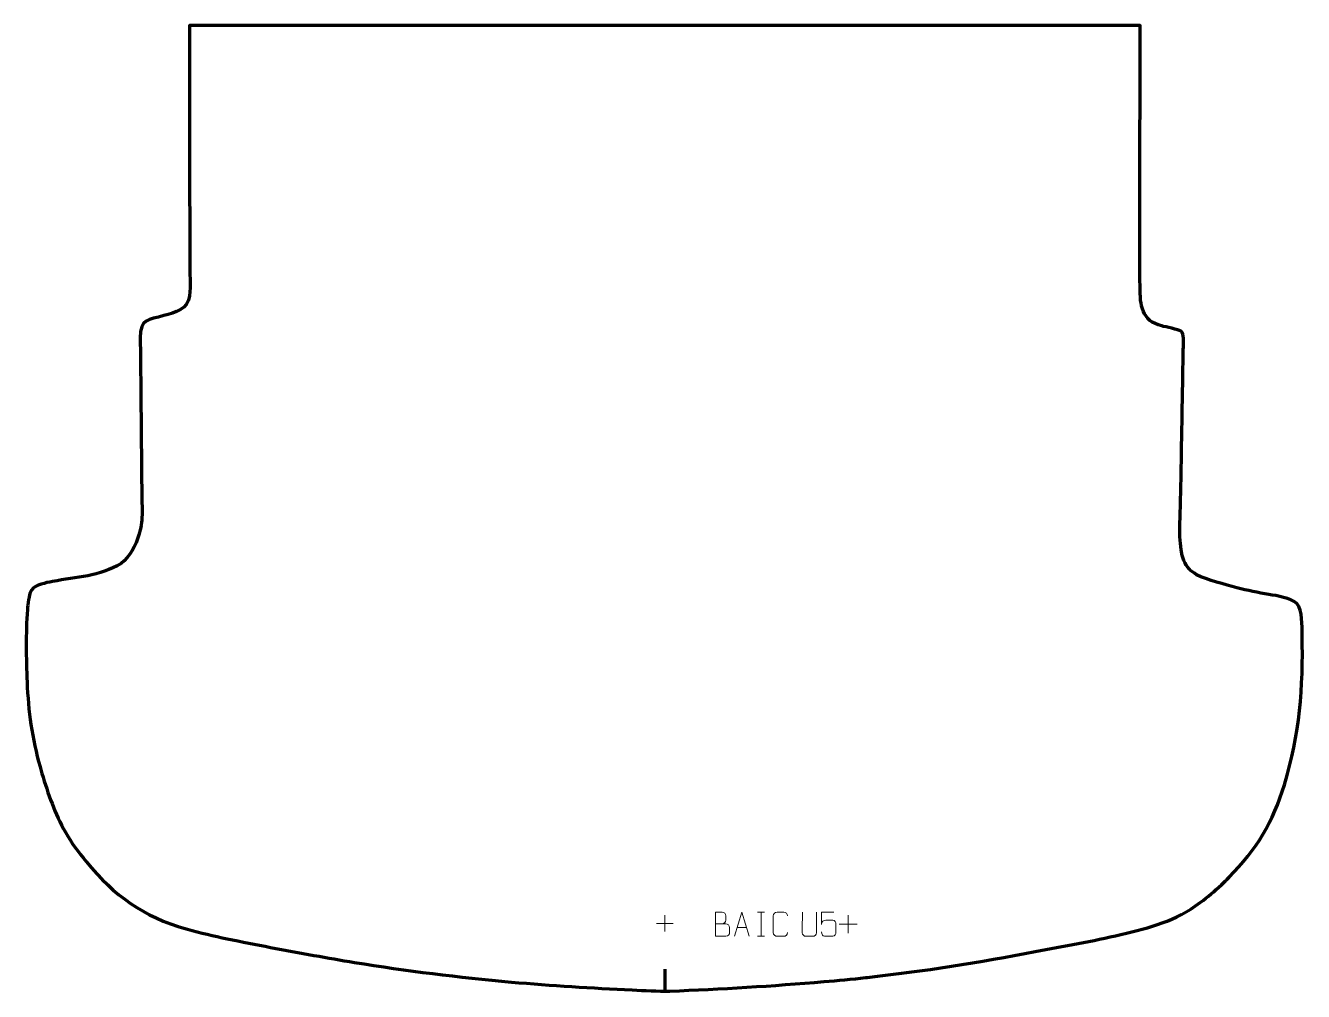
# Model space of a CAD drawing. Header units: millimetres. Extents: x 837 to 2161, y -2 to 998.
import ezdxf

# ---------------------------------------------------------------- set-up
doc = ezdxf.new("R2010")
doc.units = ezdxf.units.MM
doc.header["$MEASUREMENT"] = 0
doc.layers.add('layer 2', color=7, linetype='Continuous')
doc.layers.add('layer 3', color=7, linetype='Continuous')

msp = doc.modelspace()

# ---------------------------------------------------------------- linework, layer by layer
at = {"layer": 'layer 2', "color": 142, "lineweight": 9}
for points, knots in [([(1551.7406, 68.0945), (1555.3792, 68.0949), (1558.9663, 68.0949), (1562.6057, 68.0945), (1562.6057, 68.0945), (1564.5811, 68.0772), (1566.5047, 66.3411), (1566.5047, 64.2915), (1566.5047, 64.2915), (1566.5043, 63.1629), (1566.5043, 60.1135), (1566.5047, 58.9846), (1566.5047, 58.9846), (1566.5223, 57.1267), (1564.9802, 55.1128), (1562.6587, 55.1297), (1562.6587, 55.1297), (1559.0189, 55.1301), (1555.3795, 55.1301), (1551.7406, 55.1297), (1551.7406, 55.1297), (1551.7406, 63.448), (1551.7406, 71.7658), (1551.7406, 80.0833), (1551.7406, 80.0833), (1554.1143, 80.0833), (1556.4884, 80.0833), (1558.8626, 80.0833), (1558.8626, 80.0833), (1560.5434, 80.1009), (1562.6402, 78.1904), (1562.6579, 76.228), (1562.6579, 76.228), (1562.6575, 74.1619), (1562.6575, 74.0159), (1562.6579, 71.9494), (1562.6579, 71.9494), (1562.6752, 69.8833), (1560.8207, 68.0772), (1558.8107, 68.0945)], [0, 0, 0, 0, 0.090909091, 0.090909091, 0.090909091, 0.090909091, 0.181818182, 0.181818182, 0.181818182, 0.181818182, 0.272727273, 0.272727273, 0.272727273, 0.272727273, 0.363636364, 0.363636364, 0.363636364, 0.363636364, 0.454545455, 0.454545455, 0.454545455, 0.454545455, 0.545454545, 0.545454545, 0.545454545, 0.545454545, 0.636363636, 0.636363636, 0.636363636, 0.636363636, 0.727272727, 0.727272727, 0.727272727, 0.727272727, 0.818181818, 0.818181818, 0.818181818, 0.818181818, 1, 1, 1, 1]), ([(1571.6523, 55.1298), (1571.6523, 55.1298), (1579.0233, 80.0833), (1579.0233, 80.0833), (1579.0233, 80.0833), (1579.0233, 80.0833), (1586.5932, 55.1298), (1586.5932, 55.1298)], [0, 0, 0, 0, 0.333333333, 0.333333333, 0.333333333, 0.333333333, 1, 1, 1, 1]), ([(1626.5928, 58.9515), (1626.453, 56.6281), (1624.7758, 55.1485), (1622.6281, 55.1377), (1622.6281, 55.1377), (1620.2962, 55.1381), (1617.9643, 55.1381), (1615.6328, 55.1377), (1615.6328, 55.1377), (1613.7078, 55.0323), (1611.7357, 56.9168), (1611.7469, 58.9341), (1611.7469, 58.9341), (1611.7473, 64.7042), (1611.7473, 70.4739), (1611.7469, 76.2432), (1611.7469, 76.2432), (1611.7511, 78.3813), (1613.4978, 80.1005), (1615.6502, 80.087), (1615.6502, 80.087), (1617.9759, 80.087), (1620.302, 80.087), (1622.6281, 80.087), (1622.6281, 80.087), (1624.5747, 80.1225), (1626.5661, 78.631), (1626.5928, 76.1934)], [0, 0, 0, 0, 0.125, 0.125, 0.125, 0.125, 0.25, 0.25, 0.25, 0.25, 0.375, 0.375, 0.375, 0.375, 0.5, 0.5, 0.5, 0.5, 0.625, 0.625, 0.625, 0.625, 0.75, 0.75, 0.75, 0.75, 1, 1, 1, 1]), ([(1656.497, 80.0915), (1656.4966, 74.552), (1656.5924, 64.3502), (1656.5928, 58.8098), (1656.5928, 58.8098), (1656.453, 56.5703), (1654.7758, 55.1441), (1652.6281, 55.1336), (1652.6281, 55.1336), (1650.2962, 55.134), (1647.9643, 55.134), (1645.6328, 55.1336), (1645.6328, 55.1336), (1643.7078, 55.0321), (1641.7357, 56.8486), (1641.7469, 58.7931), (1641.7469, 58.7931), (1641.7472, 64.355), (1641.8426, 74.5304), (1641.8422, 80.0915)], [0, 0, 0, 0, 0.166666667, 0.166666667, 0.166666667, 0.166666667, 0.333333333, 0.333333333, 0.333333333, 0.333333333, 0.5, 0.5, 0.5, 0.5, 0.666666667, 0.666666667, 0.666666667, 0.666666667, 1, 1, 1, 1]), ([(1674.5639, 80.0653), (1674.5639, 80.0653), (1661.7122, 80.0653), (1661.7122, 80.0653), (1661.7122, 80.0653), (1661.7125, 75.8347), (1661.7125, 71.6038), (1661.7122, 67.3726), (1661.7122, 67.3726), (1661.7119, 70.6827), (1663.3429, 71.7545), (1666.1549, 71.815), (1666.1549, 71.815), (1668.5945, 71.8153), (1671.034, 71.8153), (1673.4732, 71.815), (1673.4732, 71.815), (1675.123, 71.8218), (1676.5979, 69.4413), (1676.6264, 67.3726), (1676.6264, 67.3726), (1676.6261, 64.7853), (1676.6261, 62.1977), (1676.6264, 59.61), (1676.6264, 59.61), (1676.6726, 57.6506), (1675.1732, 55.2143), (1673.5473, 55.1558), (1673.5473, 55.1558), (1671.5908, 55.1561), (1666.6958, 55.1561), (1664.7388, 55.1558), (1664.7388, 55.1558), (1662.8933, 55.147), (1661.7862, 57.1118), (1661.7654, 59.6629)], [0, 0, 0, 0, 0.1, 0.1, 0.1, 0.1, 0.2, 0.2, 0.2, 0.2, 0.3, 0.3, 0.3, 0.3, 0.4, 0.4, 0.4, 0.4, 0.5, 0.5, 0.5, 0.5, 0.6, 0.6, 0.6, 0.6, 0.7, 0.7, 0.7, 0.7, 0.8, 0.8, 0.8, 0.8, 1, 1, 1, 1])]:
    msp.add_open_spline(points, degree=3, knots=knots, dxfattribs=at)
for points in [[(1595.5387, 80.0833), (1595.5387, 80.0833), (1602.7068, 80.0833), (1602.7068, 80.0833)], [(1599.1227, 80.0833), (1599.1227, 80.0833), (1599.1227, 55.1298), (1599.1227, 55.1298)], [(1490.9156, 68.5139), (1490.9156, 68.5139), (1508.0684, 68.5139), (1508.0684, 68.5139)], [(1499.492, 77.0903), (1499.492, 77.0903), (1499.492, 59.9375), (1499.492, 59.9375)], [(1679.8201, 67.6105), (1679.8201, 67.6105), (1698.5196, 67.6105), (1698.5196, 67.6105)], [(1689.1698, 76.9603), (1689.1698, 76.9603), (1689.1698, 58.2608), (1689.1698, 58.2608)], [(1574.3749, 64.3792), (1574.3749, 64.3792), (1583.8706, 64.3792), (1583.8706, 64.3792)], [(1595.5387, 55.1298), (1595.5387, 55.1298), (1602.7068, 55.1298), (1602.7068, 55.1298)]]:
    msp.add_open_spline(points, degree=3, dxfattribs=at)
at = {"layer": 'layer 2', "color": 142, "lineweight": 158}
msp.add_open_spline([(1499.492, 21.0332), (1499.492, 21.0332), (1499.492, -1.7583), (1499.492, -1.7583)], degree=3, dxfattribs=at)
at = {"layer": 'layer 3', "color": 242, "lineweight": 158}
msp.add_open_spline([(1340.5061, 7.7759), (1286.0276, 12.7724), (1231.9875, 19.2864), (1177.9868, 28.1005), (1177.9868, 28.1005), (1163.999, 30.3889), (1150.0426, 32.8164), (1136.1018, 35.3752), (1136.1018, 35.3752), (1106.3502, 40.8574), (1075.8304, 46.2865), (1046.2881, 52.5702), (1046.2881, 52.5702), (1032.3907, 55.5262), (1018.6537, 58.7854), (1004.9529, 62.5559), (1004.9529, 62.5559), (1004.9529, 62.5559), (1003.7418, 62.8909), (1003.7418, 62.8909), (1003.7418, 62.8909), (958.7988, 75.5173), (929.7957, 96.7796), (900.2256, 132.4515), (900.2256, 132.4515), (892.2668, 142.0525), (885.001, 152.0782), (878.7348, 162.8691), (878.7348, 162.8691), (867.7233, 182.2204), (860.7365, 202.6167), (854.3624, 223.8488), (854.3624, 223.8488), (854.3624, 223.8488), (853.9557, 225.2206), (853.9557, 225.2206), (853.9557, 225.2206), (849.8036, 239.5462), (846.3477, 254.084), (843.8381, 268.7891), (843.8381, 268.7891), (841.4014, 283.479), (840.015, 298.0251), (839.2515, 312.8898), (839.2515, 312.8898), (839.1723, 314.6536), (839.0983, 316.4175), (839.0248, 318.1815), (839.0248, 318.1815), (837.9827, 343.4307), (837.4178, 368.3124), (839.3908, 393.5455), (839.3908, 393.5455), (839.8206, 398.6048), (840.7131, 408.5443), (843.1754, 412.964), (843.1754, 412.964), (843.1754, 412.964), (843.4393, 413.4378), (843.4393, 413.4378), (843.4393, 413.4378), (848.1749, 419.5875), (858.1794, 421.0886), (865.3623, 422.4827), (865.3623, 422.4827), (890.3232, 427.5136), (913.8567, 427.4056), (936.3483, 441.3068), (936.3483, 441.3068), (945.7489, 447.9635), (951.4193, 460.07), (954.7722, 470.8257), (954.7722, 470.8257), (956.9428, 477.7888), (957.9216, 484.1788), (958.031, 491.4649), (958.031, 491.4649), (958.0769, 502.8337), (957.7191, 514.2155), (957.6034, 525.5859), (957.6034, 525.5859), (957.296, 559.0474), (957.0665, 592.5092), (956.6936, 625.9701), (956.6936, 625.9701), (956.5109, 642.2687), (956.342, 658.5671), (956.2122, 674.8663), (956.2122, 674.8663), (956.0587, 694.6158), (964.4351, 693.5873), (980.6324, 697.825), (980.6324, 697.825), (992.0509, 700.9137), (1005.8775, 704.6252), (1007.2842, 718.4685), (1007.2842, 718.4685), (1008.325, 728.7109), (1007.4267, 742.66), (1007.4168, 753.4131), (1007.4168, 753.4131), (1007.4092, 761.7406), (1007.4014, 770.0681), (1007.3935, 778.3956), (1007.3935, 778.3956), (1007.3464, 828.3606), (1007.2992, 878.3257), (1007.252, 928.2907), (1007.252, 928.2907), (1007.2299, 951.6077), (1007.2079, 974.9247), (1007.1859, 998.2417), (1007.1859, 998.2417), (1007.1859, 998.2417), (1499.492, 998.2417), (1499.492, 998.2417), (1499.492, 998.2417), (1499.492, 998.2417), (1991.7981, 998.2417), (1991.7981, 998.2417), (1991.7981, 998.2417), (1991.6999, 907.9486), (1990.677, 817.5167), (1991.504, 727.2417), (1991.504, 727.2417), (1991.6719, 708.9104), (1993.1144, 692.21), (2013.9602, 687.1226), (2013.9602, 687.1226), (2018.1573, 686.0983), (2030.9691, 683.5625), (2034.0253, 681.7573), (2034.0253, 681.7573), (2037.3687, 679.096), (2036.6469, 670.1352), (2036.4654, 666.2177), (2036.4654, 666.2177), (2036.3903, 664.2082), (2036.2802, 662.2106), (2036.2248, 660.1989), (2036.2248, 660.1989), (2035.7794, 630.1327), (2035.1916, 600.0688), (2034.6988, 570.0034), (2034.6988, 570.0034), (2034.2909, 544.9095), (2033.824, 519.8187), (2033.2121, 494.7288), (2033.2121, 494.7288), (2032.8625, 480.4625), (2031.418, 456.8983), (2036.9637, 444.1204), (2036.9637, 444.1204), (2039.8314, 437.5131), (2043.8475, 433.2755), (2049.992, 429.6043), (2049.992, 429.6043), (2061.7261, 423.806), (2079.0529, 419.4482), (2091.9, 416.0405), (2091.9, 416.0405), (2102.9322, 413.1287), (2113.7587, 410.8944), (2125.0268, 409.1045), (2125.0268, 409.1045), (2133.8307, 407.7259), (2147, 405.6024), (2153.8966, 399.7545), (2153.8966, 399.7545), (2160.1139, 392.3054), (2159.1486, 376.4609), (2159.3312, 367.1318), (2159.3312, 367.1318), (2160.728, 312.7702), (2156.7917, 264.3936), (2141.0358, 212.061), (2141.0358, 212.061), (2129.2165, 173.564), (2112.1738, 145.1073), (2083.908, 116.3564), (2083.908, 116.3564), (2081.2296, 113.68), (2078.5118, 111.0646), (2075.7603, 108.4639), (2075.7603, 108.4639), (2068.7405, 101.877), (2061.5584, 95.844), (2053.863, 90.0615), (2053.863, 90.0615), (2027.6793, 70.6478), (2002.7097, 64.3134), (1971.5656, 56.8849), (1971.5656, 56.8849), (1942.7027, 50.0465), (1912.2073, 44.8247), (1882.9674, 39.2599), (1882.9674, 39.2599), (1825.1991, 28.2658), (1767.2761, 18.9361), (1708.811, 12.5023), (1708.811, 12.5023), (1708.811, 12.5023), (1707.5663, 12.3664), (1707.5663, 12.3664), (1707.5663, 12.3664), (1693.1539, 10.8179), (1678.7346, 9.4173), (1664.2918, 8.1855), (1664.2918, 8.1855), (1611.4817, 3.6946), (1557.4762, 0.3051), (1504.5111, -1.5652), (1504.5111, -1.5652), (1492.3954, -1.993), (1477.9432, -0.9198), (1465.6417, -0.3682), (1465.6417, -0.3682), (1423.8606, 1.5052), (1382.1646, 4.0301), (1340.5061, 7.7759)], degree=3, knots=[0, 0, 0, 0, 0.017857143, 0.017857143, 0.017857143, 0.017857143, 0.035714286, 0.035714286, 0.035714286, 0.035714286, 0.053571429, 0.053571429, 0.053571429, 0.053571429, 0.071428571, 0.071428571, 0.071428571, 0.071428571, 0.089285714, 0.089285714, 0.089285714, 0.089285714, 0.107142857, 0.107142857, 0.107142857, 0.107142857, 0.125, 0.125, 0.125, 0.125, 0.142857143, 0.142857143, 0.142857143, 0.142857143, 0.160714286, 0.160714286, 0.160714286, 0.160714286, 0.178571429, 0.178571429, 0.178571429, 0.178571429, 0.196428571, 0.196428571, 0.196428571, 0.196428571, 0.214285714, 0.214285714, 0.214285714, 0.214285714, 0.232142857, 0.232142857, 0.232142857, 0.232142857, 0.25, 0.25, 0.25, 0.25, 0.267857143, 0.267857143, 0.267857143, 0.267857143, 0.285714286, 0.285714286, 0.285714286, 0.285714286, 0.303571429, 0.303571429, 0.303571429, 0.303571429, 0.321428571, 0.321428571, 0.321428571, 0.321428571, 0.339285714, 0.339285714, 0.339285714, 0.339285714, 0.357142857, 0.357142857, 0.357142857, 0.357142857, 0.375, 0.375, 0.375, 0.375, 0.392857143, 0.392857143, 0.392857143, 0.392857143, 0.410714286, 0.410714286, 0.410714286, 0.410714286, 0.428571429, 0.428571429, 0.428571429, 0.428571429, 0.446428571, 0.446428571, 0.446428571, 0.446428571, 0.464285714, 0.464285714, 0.464285714, 0.464285714, 0.482142857, 0.482142857, 0.482142857, 0.482142857, 0.5, 0.5, 0.5, 0.5, 0.517857143, 0.517857143, 0.517857143, 0.517857143, 0.535714286, 0.535714286, 0.535714286, 0.535714286, 0.553571429, 0.553571429, 0.553571429, 0.553571429, 0.571428571, 0.571428571, 0.571428571, 0.571428571, 0.589285714, 0.589285714, 0.589285714, 0.589285714, 0.607142857, 0.607142857, 0.607142857, 0.607142857, 0.625, 0.625, 0.625, 0.625, 0.642857143, 0.642857143, 0.642857143, 0.642857143, 0.660714286, 0.660714286, 0.660714286, 0.660714286, 0.678571429, 0.678571429, 0.678571429, 0.678571429, 0.696428571, 0.696428571, 0.696428571, 0.696428571, 0.714285714, 0.714285714, 0.714285714, 0.714285714, 0.732142857, 0.732142857, 0.732142857, 0.732142857, 0.75, 0.75, 0.75, 0.75, 0.767857143, 0.767857143, 0.767857143, 0.767857143, 0.785714286, 0.785714286, 0.785714286, 0.785714286, 0.803571429, 0.803571429, 0.803571429, 0.803571429, 0.821428571, 0.821428571, 0.821428571, 0.821428571, 0.839285714, 0.839285714, 0.839285714, 0.839285714, 0.857142857, 0.857142857, 0.857142857, 0.857142857, 0.875, 0.875, 0.875, 0.875, 0.892857143, 0.892857143, 0.892857143, 0.892857143, 0.910714286, 0.910714286, 0.910714286, 0.910714286, 0.928571429, 0.928571429, 0.928571429, 0.928571429, 0.946428571, 0.946428571, 0.946428571, 0.946428571, 0.964285714, 0.964285714, 0.964285714, 0.964285714, 1, 1, 1, 1], dxfattribs=at)

doc.saveas('drawing.dxf')
